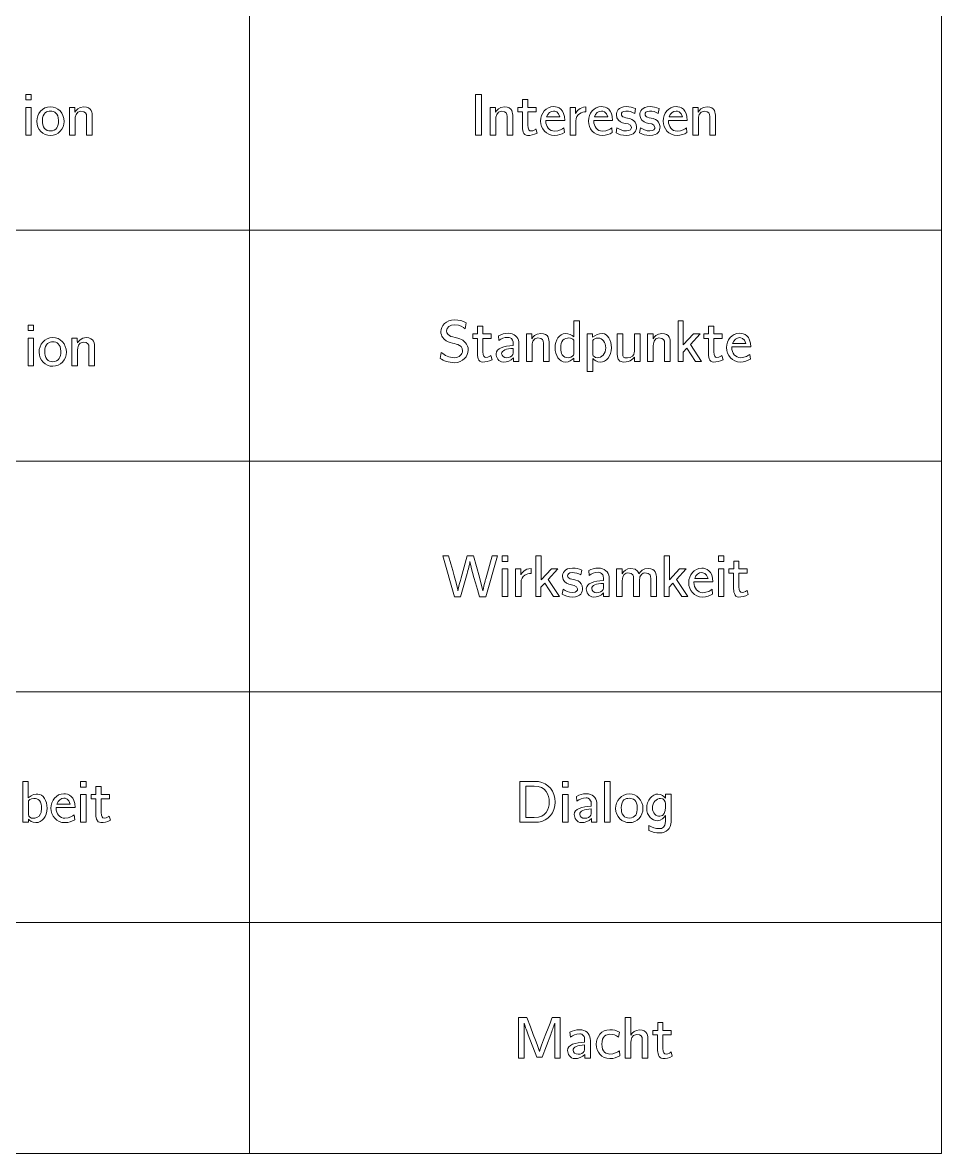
# Model space of a CAD drawing. Header units: inches. Extents: x 0 to 450, y -250 to 0.
# Drawn here: x 350.4 to 450, y -250 to -127.5 of the extents above; entities that cross this region are included whole.
import ezdxf

# ---------------------------------------------------------------- set-up
doc = ezdxf.new("R2010")
doc.units = ezdxf.units.IN
doc.header["$MEASUREMENT"] = 0
doc.layers.add('Ebene 1', color=7, linetype='Continuous')
doc.layers.add('Raster', color=7, linetype='Continuous')

msp = doc.modelspace()

# ---------------------------------------------------------------- linework, layer by layer
at = {"layer": 'Ebene 1', "color": 250, "lineweight": 18}
for points in [[(350.74, -135.27), (351.33, -135.27), (351.33, -135.87), (350.74, -135.87), (350.74, -135.27)], [(399.49, -135.27), (400.16, -135.27), (400.16, -139.68), (399.49, -139.68), (399.49, -135.27)], [(350.74, -136.68), (351.33, -136.68), (351.33, -139.68), (350.74, -139.68), (350.74, -136.68)], [(350.99, -160.27), (351.59, -160.27), (351.59, -160.87), (350.99, -160.87), (350.99, -160.27)], [(421.45, -159.81), (422.02, -159.81), (422.02, -162.42), (423.13, -161.23), (423.85, -161.23), (422.8, -162.37), (424.01, -164.23), (423.36, -164.23), (422.41, -162.77), (422.01, -163.21), (422.01, -164.23), (421.45, -164.23), (421.45, -159.81)], [(350.99, -161.68), (351.59, -161.68), (351.59, -164.68), (350.99, -164.68), (350.99, -161.68)], [(402.4, -185.27), (403, -185.27), (403, -185.87), (402.4, -185.87), (402.4, -185.27)], [(406.04, -185.27), (406.61, -185.27), (406.61, -187.88), (407.72, -186.68), (408.44, -186.68), (407.39, -187.83), (408.6, -189.68), (407.95, -189.68), (407, -188.23), (406.59, -188.67), (406.59, -189.68), (406.04, -189.68), (406.04, -185.27)], [(419.94, -185.27), (420.51, -185.27), (420.51, -187.88), (421.62, -186.68), (422.34, -186.68), (421.29, -187.83), (422.5, -189.68), (421.85, -189.68), (420.9, -188.23), (420.49, -188.67), (420.49, -189.68), (419.94, -189.68), (419.94, -185.27)], [(425.83, -185.27), (426.43, -185.27), (426.43, -185.87), (425.83, -185.87), (425.83, -185.27)], [(402.4, -186.68), (403, -186.68), (403, -189.68), (402.4, -189.68), (402.4, -186.68)], [(425.83, -186.68), (426.43, -186.68), (426.43, -189.68), (425.83, -189.68), (425.83, -186.68)], [(356.69, -209.71), (357.29, -209.71), (357.29, -210.31), (356.69, -210.31), (356.69, -209.71)], [(408.93, -209.71), (409.53, -209.71), (409.53, -210.31), (408.93, -210.31), (408.93, -209.71)], [(413.49, -209.71), (414.08, -209.71), (414.08, -214.12), (413.49, -214.12), (413.49, -209.71)], [(356.69, -211.12), (357.29, -211.12), (357.29, -214.12), (356.69, -214.12), (356.69, -211.12)], [(408.93, -211.13), (409.53, -211.13), (409.53, -214.12), (408.93, -214.12), (408.93, -211.13)]]:
    msp.add_lwpolyline(points, dxfattribs=at)
for points, knots in [([(404.08, -136.68), (404.08, -136.68), (404.6, -136.68), (404.6, -136.68), (404.6, -136.68), (404.6, -135.83), (404.6, -135.83), (404.6, -135.83), (405.18, -135.83), (405.18, -135.83), (405.18, -135.83), (405.18, -136.68), (405.18, -136.68), (405.18, -136.68), (406.06, -136.68), (406.06, -136.68), (406.06, -136.68), (406.06, -137.16), (406.06, -137.16), (406.06, -137.16), (405.18, -137.16), (405.18, -137.16), (405.18, -137.16), (405.18, -138.62), (405.18, -138.62), (405.18, -139.08), (405.31, -139.24), (405.51, -139.24), (405.81, -139.24), (406, -139.05), (406.05, -139.01), (406.05, -139.01), (406.18, -139.47), (406.18, -139.47), (405.82, -139.67), (405.46, -139.73), (405.15, -139.73), (404.64, -139.73), (404.59, -139.1), (404.59, -138.68), (404.59, -138.68), (404.59, -137.16), (404.59, -137.16), (404.59, -137.16), (404.08, -137.16), (404.08, -137.16), (404.08, -137.16), (404.08, -136.68), (404.08, -136.68)], [0, 0, 0, 0, 1, 1, 1, 2, 2, 2, 3, 3, 3, 4, 4, 4, 5, 5, 5, 6, 6, 6, 7, 7, 7, 8, 8, 8, 9, 9, 9, 10, 10, 10, 11, 11, 11, 12, 12, 12, 13, 13, 13, 14, 14, 14, 15, 15, 15, 16, 16, 16, 16]), ([(353.42, -136.61), (352.51, -136.61), (351.94, -137.41), (351.94, -138.19), (351.94, -139.1), (352.65, -139.73), (353.42, -139.73), (354.26, -139.73), (354.9, -139.02), (354.9, -138.2), (354.9, -137.31), (354.22, -136.61), (353.42, -136.61)], [0, 0, 0, 0, 1, 1, 1, 2, 2, 2, 3, 3, 3, 4, 4, 4, 4]), ([(354.29, -138.12), (354.29, -138.72), (354.1, -139.24), (353.42, -139.24), (353.17, -139.24), (352.94, -139.15), (352.78, -138.97), (352.57, -138.74), (352.55, -138.39), (352.55, -138.13), (352.55, -137.24), (353.04, -137.08), (353.42, -137.08), (353.87, -137.08), (354.28, -137.31), (354.29, -138.09), (354.29, -138.09), (354.29, -138.12), (354.29, -138.12)], [0, 0, 0, 0, 1, 1, 1, 2, 2, 2, 3, 3, 3, 4, 4, 4, 5, 5, 5, 6, 6, 6, 6]), ([(355.49, -136.68), (355.49, -136.68), (356.08, -136.68), (356.08, -136.68), (356.08, -136.68), (356.08, -136.99), (356.08, -136.99), (356.08, -136.99), (356.08, -137.2), (356.08, -137.2), (356.18, -137.03), (356.46, -136.63), (357.04, -136.63), (357.93, -136.63), (357.95, -137.31), (357.95, -137.68), (357.95, -137.68), (357.95, -139.68), (357.95, -139.68), (357.95, -139.68), (357.34, -139.68), (357.34, -139.68), (357.34, -139.68), (357.34, -137.67), (357.34, -137.67), (357.34, -137.38), (357.25, -137.11), (356.72, -137.11), (356.15, -137.11), (356.1, -137.74), (356.1, -137.97), (356.1, -137.97), (356.1, -139.68), (356.1, -139.68), (356.1, -139.68), (355.49, -139.68), (355.49, -139.68), (355.49, -139.68), (355.49, -136.68), (355.49, -136.68)], [0, 0, 0, 0, 1, 1, 1, 2, 2, 2, 3, 3, 3, 4, 4, 4, 5, 5, 5, 6, 6, 6, 7, 7, 7, 8, 8, 8, 9, 9, 9, 10, 10, 10, 11, 11, 11, 12, 12, 12, 13, 13, 13, 13]), ([(401.09, -136.68), (401.09, -136.68), (401.67, -136.68), (401.67, -136.68), (401.67, -136.68), (401.67, -136.99), (401.67, -136.99), (401.67, -136.99), (401.68, -137.2), (401.68, -137.2), (401.77, -137.03), (402.06, -136.63), (402.64, -136.63), (403.52, -136.63), (403.54, -137.31), (403.54, -137.68), (403.54, -137.68), (403.54, -139.68), (403.54, -139.68), (403.54, -139.68), (402.93, -139.68), (402.93, -139.68), (402.93, -139.68), (402.93, -137.67), (402.93, -137.67), (402.93, -137.38), (402.84, -137.11), (402.32, -137.11), (401.75, -137.11), (401.7, -137.74), (401.7, -137.97), (401.7, -137.97), (401.7, -139.68), (401.7, -139.68), (401.7, -139.68), (401.09, -139.68), (401.09, -139.68), (401.09, -139.68), (401.09, -136.68), (401.09, -136.68)], [0, 0, 0, 0, 1, 1, 1, 2, 2, 2, 3, 3, 3, 4, 4, 4, 5, 5, 5, 6, 6, 6, 7, 7, 7, 8, 8, 8, 9, 9, 9, 10, 10, 10, 11, 11, 11, 12, 12, 12, 13, 13, 13, 13]), ([(408.06, -139.26), (407.52, -139.26), (407.12, -138.76), (407.12, -138.16), (407.12, -138.16), (407.12, -138.09), (407.12, -138.09), (407.12, -138.09), (409.17, -138.09), (409.17, -138.09), (409.17, -136.86), (408.45, -136.6), (407.96, -136.6), (407.14, -136.6), (406.55, -137.34), (406.55, -138.16), (406.55, -138.98), (407.16, -139.73), (408.06, -139.73), (408.5, -139.73), (408.85, -139.59), (409.13, -139.41), (409.13, -139.41), (409.09, -138.89), (409.09, -138.89), (408.95, -139), (408.59, -139.26), (408.06, -139.26)], [0, 0, 0, 0, 1, 1, 1, 2, 2, 2, 3, 3, 3, 4, 4, 4, 5, 5, 5, 6, 6, 6, 7, 7, 7, 8, 8, 8, 9, 9, 9, 9]), ([(407.96, -137.08), (408.1, -137.08), (408.5, -137.12), (408.65, -137.72), (408.65, -137.72), (407.2, -137.72), (407.2, -137.72), (407.33, -137.31), (407.65, -137.08), (407.96, -137.08)], [0, 0, 0, 0, 1, 1, 1, 2, 2, 2, 3, 3, 3, 3]), ([(409.77, -136.68), (409.77, -136.68), (410.34, -136.68), (410.34, -136.68), (410.34, -136.68), (410.34, -137.33), (410.34, -137.33), (410.46, -137.12), (410.78, -136.65), (411.46, -136.63), (411.46, -136.63), (411.46, -137.17), (411.46, -137.17), (411.07, -137.18), (410.37, -137.37), (410.37, -138.18), (410.37, -138.18), (410.37, -139.68), (410.37, -139.68), (410.37, -139.68), (409.77, -139.68), (409.77, -139.68), (409.77, -139.68), (409.77, -136.68), (409.77, -136.68)], [0, 0, 0, 0, 1, 1, 1, 2, 2, 2, 3, 3, 3, 4, 4, 4, 5, 5, 5, 6, 6, 6, 7, 7, 7, 8, 8, 8, 8]), ([(413.25, -139.26), (412.71, -139.26), (412.31, -138.76), (412.31, -138.16), (412.31, -138.16), (412.31, -138.09), (412.31, -138.09), (412.31, -138.09), (414.36, -138.09), (414.36, -138.09), (414.36, -136.86), (413.63, -136.6), (413.15, -136.6), (412.33, -136.6), (411.74, -137.34), (411.74, -138.16), (411.74, -138.98), (412.34, -139.73), (413.25, -139.73), (413.68, -139.73), (414.03, -139.59), (414.32, -139.41), (414.32, -139.41), (414.28, -138.89), (414.28, -138.89), (414.14, -139), (413.78, -139.26), (413.25, -139.26)], [0, 0, 0, 0, 1, 1, 1, 2, 2, 2, 3, 3, 3, 4, 4, 4, 5, 5, 5, 6, 6, 6, 7, 7, 7, 8, 8, 8, 9, 9, 9, 9]), ([(413.14, -137.08), (413.28, -137.08), (413.68, -137.12), (413.84, -137.72), (413.84, -137.72), (412.39, -137.72), (412.39, -137.72), (412.52, -137.31), (412.84, -137.08), (413.14, -137.08)], [0, 0, 0, 0, 1, 1, 1, 2, 2, 2, 3, 3, 3, 3]), ([(414.83, -138.89), (415.1, -139.07), (415.4, -139.24), (415.86, -139.24), (416.29, -139.24), (416.4, -139.01), (416.4, -138.85), (416.4, -138.43), (415.77, -138.46), (415.44, -138.34), (415.14, -138.24), (414.77, -137.97), (414.77, -137.5), (414.77, -137.15), (414.94, -136.6), (415.87, -136.6), (416.25, -136.6), (416.48, -136.66), (416.85, -136.82), (416.85, -136.82), (416.76, -137.34), (416.76, -137.34), (416.43, -137.16), (416.19, -137.08), (415.8, -137.08), (415.4, -137.08), (415.32, -137.29), (415.32, -137.43), (415.32, -137.56), (415.42, -137.69), (415.6, -137.76), (415.81, -137.83), (416.15, -137.83), (416.45, -137.99), (416.69, -138.13), (416.95, -138.39), (416.95, -138.8), (416.95, -139.17), (416.76, -139.73), (415.86, -139.73), (415.39, -139.73), (415.02, -139.59), (414.73, -139.43), (414.73, -139.43), (414.83, -138.89), (414.83, -138.89)], [0, 0, 0, 0, 1, 1, 1, 2, 2, 2, 3, 3, 3, 4, 4, 4, 5, 5, 5, 6, 6, 6, 7, 7, 7, 8, 8, 8, 9, 9, 9, 10, 10, 10, 11, 11, 11, 12, 12, 12, 13, 13, 13, 14, 14, 14, 15, 15, 15, 15]), ([(417.38, -138.89), (417.65, -139.07), (417.95, -139.24), (418.41, -139.24), (418.85, -139.24), (418.95, -139.01), (418.95, -138.85), (418.95, -138.43), (418.32, -138.46), (418, -138.34), (417.69, -138.24), (417.32, -137.97), (417.32, -137.5), (417.32, -137.15), (417.49, -136.6), (418.42, -136.6), (418.8, -136.6), (419.04, -136.66), (419.41, -136.82), (419.41, -136.82), (419.31, -137.34), (419.31, -137.34), (418.99, -137.16), (418.74, -137.08), (418.35, -137.08), (417.96, -137.08), (417.88, -137.29), (417.88, -137.43), (417.88, -137.56), (417.98, -137.69), (418.15, -137.76), (418.36, -137.83), (418.7, -137.83), (419, -137.99), (419.24, -138.13), (419.5, -138.39), (419.5, -138.8), (419.5, -139.17), (419.31, -139.73), (418.41, -139.73), (417.94, -139.73), (417.57, -139.59), (417.28, -139.43), (417.28, -139.43), (417.38, -138.89), (417.38, -138.89)], [0, 0, 0, 0, 1, 1, 1, 2, 2, 2, 3, 3, 3, 4, 4, 4, 5, 5, 5, 6, 6, 6, 7, 7, 7, 8, 8, 8, 9, 9, 9, 10, 10, 10, 11, 11, 11, 12, 12, 12, 13, 13, 13, 14, 14, 14, 15, 15, 15, 15]), ([(421.35, -139.26), (420.81, -139.26), (420.41, -138.76), (420.41, -138.16), (420.41, -138.16), (420.41, -138.09), (420.41, -138.09), (420.41, -138.09), (422.45, -138.09), (422.45, -138.09), (422.45, -136.86), (421.73, -136.6), (421.25, -136.6), (420.43, -136.6), (419.84, -137.34), (419.84, -138.16), (419.84, -138.98), (420.44, -139.73), (421.35, -139.73), (421.78, -139.73), (422.13, -139.59), (422.42, -139.41), (422.42, -139.41), (422.37, -138.89), (422.37, -138.89), (422.23, -139), (421.88, -139.26), (421.35, -139.26)], [0, 0, 0, 0, 1, 1, 1, 2, 2, 2, 3, 3, 3, 4, 4, 4, 5, 5, 5, 6, 6, 6, 7, 7, 7, 8, 8, 8, 9, 9, 9, 9]), ([(421.24, -137.08), (421.38, -137.08), (421.78, -137.12), (421.93, -137.72), (421.93, -137.72), (420.48, -137.72), (420.48, -137.72), (420.62, -137.31), (420.94, -137.08), (421.24, -137.08)], [0, 0, 0, 0, 1, 1, 1, 2, 2, 2, 3, 3, 3, 3]), ([(423.05, -136.68), (423.05, -136.68), (423.63, -136.68), (423.63, -136.68), (423.63, -136.68), (423.63, -136.99), (423.63, -136.99), (423.63, -136.99), (423.64, -137.2), (423.64, -137.2), (423.74, -137.03), (424.02, -136.63), (424.6, -136.63), (425.49, -136.63), (425.51, -137.31), (425.51, -137.68), (425.51, -137.68), (425.51, -139.68), (425.51, -139.68), (425.51, -139.68), (424.9, -139.68), (424.9, -139.68), (424.9, -139.68), (424.9, -137.67), (424.9, -137.67), (424.9, -137.38), (424.8, -137.11), (424.28, -137.11), (423.71, -137.11), (423.66, -137.74), (423.66, -137.97), (423.66, -137.97), (423.66, -139.68), (423.66, -139.68), (423.66, -139.68), (423.05, -139.68), (423.05, -139.68), (423.05, -139.68), (423.05, -136.68), (423.05, -136.68)], [0, 0, 0, 0, 1, 1, 1, 2, 2, 2, 3, 3, 3, 4, 4, 4, 5, 5, 5, 6, 6, 6, 7, 7, 7, 8, 8, 8, 9, 9, 9, 10, 10, 10, 11, 11, 11, 12, 12, 12, 13, 13, 13, 13]), ([(395.79, -163.24), (396.19, -163.57), (396.61, -163.8), (397.2, -163.8), (397.72, -163.8), (398.1, -163.46), (398.1, -163.05), (398.1, -162.68), (397.81, -162.46), (397.59, -162.37), (397.16, -162.21), (396.37, -162.25), (395.93, -161.59), (395.83, -161.43), (395.74, -161.22), (395.74, -160.97), (395.74, -160.36), (396.3, -159.71), (397.25, -159.71), (397.75, -159.71), (398.08, -159.81), (398.49, -160.02), (398.49, -160.02), (398.37, -160.68), (398.37, -160.68), (398.15, -160.49), (397.86, -160.23), (397.25, -160.23), (396.71, -160.23), (396.35, -160.54), (396.35, -160.9), (396.35, -161.22), (396.64, -161.41), (396.84, -161.49), (397.03, -161.56), (397.58, -161.66), (397.81, -161.74), (398.23, -161.91), (398.71, -162.33), (398.71, -162.98), (398.71, -163.63), (398.16, -164.34), (397.2, -164.34), (396.56, -164.34), (396.05, -164.12), (395.67, -163.89), (395.67, -163.89), (395.79, -163.24), (395.79, -163.24)], [0, 0, 0, 0, 1, 1, 1, 2, 2, 2, 3, 3, 3, 4, 4, 4, 5, 5, 5, 6, 6, 6, 7, 7, 7, 8, 8, 8, 9, 9, 9, 10, 10, 10, 11, 11, 11, 12, 12, 12, 13, 13, 13, 14, 14, 14, 15, 15, 15, 16, 16, 16, 16]), ([(399.2, -161.23), (399.2, -161.23), (399.72, -161.23), (399.72, -161.23), (399.72, -161.23), (399.72, -160.37), (399.72, -160.37), (399.72, -160.37), (400.3, -160.37), (400.3, -160.37), (400.3, -160.37), (400.3, -161.23), (400.3, -161.23), (400.3, -161.23), (401.18, -161.23), (401.18, -161.23), (401.18, -161.23), (401.18, -161.71), (401.18, -161.71), (401.18, -161.71), (400.3, -161.71), (400.3, -161.71), (400.3, -161.71), (400.3, -163.16), (400.3, -163.16), (400.3, -163.62), (400.43, -163.78), (400.63, -163.78), (400.93, -163.78), (401.12, -163.6), (401.17, -163.56), (401.17, -163.56), (401.3, -164.02), (401.3, -164.02), (400.94, -164.21), (400.58, -164.28), (400.27, -164.28), (399.76, -164.28), (399.71, -163.64), (399.71, -163.23), (399.71, -163.23), (399.71, -161.71), (399.71, -161.71), (399.71, -161.71), (399.2, -161.71), (399.2, -161.71), (399.2, -161.71), (399.2, -161.23), (399.2, -161.23)], [0, 0, 0, 0, 1, 1, 1, 2, 2, 2, 3, 3, 3, 4, 4, 4, 5, 5, 5, 6, 6, 6, 7, 7, 7, 8, 8, 8, 9, 9, 9, 10, 10, 10, 11, 11, 11, 12, 12, 12, 13, 13, 13, 14, 14, 14, 15, 15, 15, 16, 16, 16, 16]), ([(410.16, -159.81), (410.16, -159.81), (410.16, -161.55), (410.16, -161.55), (409.92, -161.33), (409.6, -161.18), (409.24, -161.18), (408.58, -161.18), (408.12, -161.91), (408.12, -162.72), (408.12, -163.55), (408.58, -164.28), (409.23, -164.28), (409.66, -164.28), (409.94, -164.06), (410.15, -163.85), (410.15, -163.85), (410.15, -164.23), (410.15, -164.23), (410.15, -164.23), (410.76, -164.23), (410.76, -164.23), (410.76, -164.23), (410.76, -159.81), (410.76, -159.81), (410.76, -159.81), (410.16, -159.81), (410.16, -159.81)], [0, 0, 0, 0, 1, 1, 1, 2, 2, 2, 3, 3, 3, 4, 4, 4, 5, 5, 5, 6, 6, 6, 7, 7, 7, 8, 8, 8, 9, 9, 9, 9]), ([(424.24, -161.23), (424.24, -161.23), (424.76, -161.23), (424.76, -161.23), (424.76, -161.23), (424.76, -160.37), (424.76, -160.37), (424.76, -160.37), (425.33, -160.37), (425.33, -160.37), (425.33, -160.37), (425.33, -161.23), (425.33, -161.23), (425.33, -161.23), (426.22, -161.23), (426.22, -161.23), (426.22, -161.23), (426.22, -161.71), (426.22, -161.71), (426.22, -161.71), (425.33, -161.71), (425.33, -161.71), (425.33, -161.71), (425.33, -163.16), (425.33, -163.16), (425.33, -163.62), (425.47, -163.78), (425.66, -163.78), (425.97, -163.78), (426.16, -163.6), (426.21, -163.56), (426.21, -163.56), (426.34, -164.02), (426.34, -164.02), (425.97, -164.21), (425.62, -164.28), (425.31, -164.28), (424.8, -164.28), (424.75, -163.64), (424.75, -163.23), (424.75, -163.23), (424.75, -161.71), (424.75, -161.71), (424.75, -161.71), (424.24, -161.71), (424.24, -161.71), (424.24, -161.71), (424.24, -161.23), (424.24, -161.23)], [0, 0, 0, 0, 1, 1, 1, 2, 2, 2, 3, 3, 3, 4, 4, 4, 5, 5, 5, 6, 6, 6, 7, 7, 7, 8, 8, 8, 9, 9, 9, 10, 10, 10, 11, 11, 11, 12, 12, 12, 13, 13, 13, 14, 14, 14, 15, 15, 15, 16, 16, 16, 16]), ([(353.67, -161.61), (352.77, -161.61), (352.19, -162.41), (352.19, -163.19), (352.19, -164.1), (352.9, -164.73), (353.67, -164.73), (354.52, -164.73), (355.15, -164.02), (355.15, -163.2), (355.15, -162.31), (354.48, -161.61), (353.67, -161.61)], [0, 0, 0, 0, 1, 1, 1, 2, 2, 2, 3, 3, 3, 4, 4, 4, 4]), ([(355.75, -161.68), (355.75, -161.68), (356.33, -161.68), (356.33, -161.68), (356.33, -161.68), (356.33, -161.99), (356.33, -161.99), (356.33, -161.99), (356.34, -162.2), (356.34, -162.2), (356.44, -162.03), (356.72, -161.63), (357.3, -161.63), (358.19, -161.63), (358.21, -162.31), (358.21, -162.68), (358.21, -162.68), (358.21, -164.68), (358.21, -164.68), (358.21, -164.68), (357.6, -164.68), (357.6, -164.68), (357.6, -164.68), (357.6, -162.67), (357.6, -162.67), (357.6, -162.38), (357.5, -162.11), (356.98, -162.11), (356.41, -162.11), (356.36, -162.74), (356.36, -162.97), (356.36, -162.97), (356.36, -164.68), (356.36, -164.68), (356.36, -164.68), (355.75, -164.68), (355.75, -164.68), (355.75, -164.68), (355.75, -161.68), (355.75, -161.68)], [0, 0, 0, 0, 1, 1, 1, 2, 2, 2, 3, 3, 3, 4, 4, 4, 5, 5, 5, 6, 6, 6, 7, 7, 7, 8, 8, 8, 9, 9, 9, 10, 10, 10, 11, 11, 11, 12, 12, 12, 13, 13, 13, 13]), ([(404.19, -162.1), (404.16, -161.57), (403.67, -161.15), (403.06, -161.15), (402.62, -161.15), (402.31, -161.25), (402, -161.42), (402, -161.42), (402.04, -161.95), (402.04, -161.95), (402.31, -161.75), (402.58, -161.6), (403.04, -161.6), (403.13, -161.6), (403.37, -161.6), (403.52, -161.89), (403.58, -162.02), (403.58, -162.12), (403.58, -162.27), (403.58, -162.27), (403.58, -162.49), (403.58, -162.49), (402.58, -162.53), (401.74, -162.79), (401.74, -163.38), (401.74, -163.76), (401.98, -164.28), (402.52, -164.28), (402.9, -164.28), (403.34, -164.14), (403.6, -163.82), (403.6, -163.82), (403.6, -164), (403.6, -164), (403.6, -164), (403.6, -164.23), (403.6, -164.23), (403.6, -164.23), (404.2, -164.23), (404.2, -164.23), (404.2, -164.23), (404.2, -162.31), (404.2, -162.31), (404.2, -162.31), (404.19, -162.1), (404.19, -162.1)], [0, 0, 0, 0, 1, 1, 1, 2, 2, 2, 3, 3, 3, 4, 4, 4, 5, 5, 5, 6, 6, 6, 7, 7, 7, 8, 8, 8, 9, 9, 9, 10, 10, 10, 11, 11, 11, 12, 12, 12, 13, 13, 13, 14, 14, 14, 15, 15, 15, 15]), ([(405.02, -161.23), (405.02, -161.23), (405.6, -161.23), (405.6, -161.23), (405.6, -161.23), (405.6, -161.53), (405.6, -161.53), (405.6, -161.53), (405.61, -161.75), (405.61, -161.75), (405.71, -161.58), (405.99, -161.18), (406.57, -161.18), (407.46, -161.18), (407.48, -161.85), (407.48, -162.23), (407.48, -162.23), (407.48, -164.23), (407.48, -164.23), (407.48, -164.23), (406.87, -164.23), (406.87, -164.23), (406.87, -164.23), (406.87, -162.21), (406.87, -162.21), (406.87, -161.93), (406.77, -161.66), (406.25, -161.66), (405.68, -161.66), (405.63, -162.29), (405.63, -162.51), (405.63, -162.51), (405.63, -164.23), (405.63, -164.23), (405.63, -164.23), (405.02, -164.23), (405.02, -164.23), (405.02, -164.23), (405.02, -161.23), (405.02, -161.23)], [0, 0, 0, 0, 1, 1, 1, 2, 2, 2, 3, 3, 3, 4, 4, 4, 5, 5, 5, 6, 6, 6, 7, 7, 7, 8, 8, 8, 9, 9, 9, 10, 10, 10, 11, 11, 11, 12, 12, 12, 13, 13, 13, 13]), ([(410.15, -163.46), (410.13, -163.47), (409.97, -163.8), (409.55, -163.8), (409.31, -163.8), (409.06, -163.71), (408.91, -163.5), (408.77, -163.31), (408.73, -163.05), (408.73, -162.81), (408.73, -162.81), (408.73, -162.68), (408.73, -162.68), (408.73, -162.41), (408.77, -162.11), (408.97, -161.91), (409.15, -161.71), (409.42, -161.66), (409.62, -161.66), (409.86, -161.66), (410, -161.75), (410.15, -161.9), (410.15, -161.9), (410.15, -163.46), (410.15, -163.46)], [0, 0, 0, 0, 1, 1, 1, 2, 2, 2, 3, 3, 3, 4, 4, 4, 5, 5, 5, 6, 6, 6, 7, 7, 7, 8, 8, 8, 8]), ([(413.26, -161.18), (412.83, -161.18), (412.48, -161.34), (412.19, -161.58), (412.19, -161.58), (412.19, -161.23), (412.19, -161.23), (412.19, -161.23), (411.59, -161.23), (411.59, -161.23), (411.59, -161.23), (411.59, -165.29), (411.59, -165.29), (411.59, -165.29), (412.2, -165.29), (412.2, -165.29), (412.2, -165.29), (412.2, -163.9), (412.2, -163.9), (412.37, -164.08), (412.62, -164.28), (413.02, -164.28), (413.69, -164.28), (414.23, -163.61), (414.23, -162.72), (414.23, -161.91), (413.84, -161.18), (413.26, -161.18)], [0, 0, 0, 0, 1, 1, 1, 2, 2, 2, 3, 3, 3, 4, 4, 4, 5, 5, 5, 6, 6, 6, 7, 7, 7, 8, 8, 8, 9, 9, 9, 9]), ([(412.72, -163.8), (412.41, -163.8), (412.27, -163.59), (412.2, -163.5), (412.2, -163.5), (412.2, -161.93), (412.2, -161.93), (412.32, -161.81), (412.5, -161.67), (412.79, -161.67), (413.26, -161.67), (413.62, -162.15), (413.62, -162.72), (413.62, -163.39), (413.15, -163.8), (412.72, -163.8)], [0, 0, 0, 0, 1, 1, 1, 2, 2, 2, 3, 3, 3, 4, 4, 4, 5, 5, 5, 5]), ([(414.87, -161.23), (414.87, -161.23), (415.48, -161.23), (415.48, -161.23), (415.48, -161.23), (415.48, -163.35), (415.48, -163.35), (415.48, -163.74), (415.46, -163.83), (415.96, -163.83), (416.44, -163.83), (416.68, -163.52), (416.71, -163.24), (416.72, -163.17), (416.72, -163.1), (416.72, -163.04), (416.72, -163.04), (416.72, -161.23), (416.72, -161.23), (416.72, -161.23), (417.33, -161.23), (417.33, -161.23), (417.33, -161.23), (417.33, -164.23), (417.33, -164.23), (417.33, -164.23), (416.73, -164.23), (416.73, -164.23), (416.73, -164.23), (416.73, -163.75), (416.73, -163.75), (416.69, -163.8), (416.32, -164.28), (415.54, -164.28), (414.89, -164.28), (414.87, -163.76), (414.87, -163.4), (414.87, -163.4), (414.87, -161.23), (414.87, -161.23)], [0, 0, 0, 0, 1, 1, 1, 2, 2, 2, 3, 3, 3, 4, 4, 4, 5, 5, 5, 6, 6, 6, 7, 7, 7, 8, 8, 8, 9, 9, 9, 10, 10, 10, 11, 11, 11, 12, 12, 12, 13, 13, 13, 13]), ([(418.15, -161.23), (418.15, -161.23), (418.74, -161.23), (418.74, -161.23), (418.74, -161.23), (418.74, -161.53), (418.74, -161.53), (418.74, -161.53), (418.74, -161.75), (418.74, -161.75), (418.84, -161.58), (419.12, -161.18), (419.7, -161.18), (420.59, -161.18), (420.61, -161.85), (420.61, -162.23), (420.61, -162.23), (420.61, -164.23), (420.61, -164.23), (420.61, -164.23), (420, -164.23), (420, -164.23), (420, -164.23), (420, -162.21), (420, -162.21), (420, -161.93), (419.9, -161.66), (419.38, -161.66), (418.81, -161.66), (418.76, -162.29), (418.76, -162.51), (418.76, -162.51), (418.76, -164.23), (418.76, -164.23), (418.76, -164.23), (418.15, -164.23), (418.15, -164.23), (418.15, -164.23), (418.15, -161.23), (418.15, -161.23)], [0, 0, 0, 0, 1, 1, 1, 2, 2, 2, 3, 3, 3, 4, 4, 4, 5, 5, 5, 6, 6, 6, 7, 7, 7, 8, 8, 8, 9, 9, 9, 10, 10, 10, 11, 11, 11, 12, 12, 12, 13, 13, 13, 13]), ([(428.22, -163.8), (427.68, -163.8), (427.28, -163.31), (427.28, -162.7), (427.28, -162.7), (427.28, -162.64), (427.28, -162.64), (427.28, -162.64), (429.33, -162.64), (429.33, -162.64), (429.33, -161.4), (428.6, -161.15), (428.12, -161.15), (427.3, -161.15), (426.71, -161.89), (426.71, -162.71), (426.71, -163.52), (427.31, -164.28), (428.22, -164.28), (428.65, -164.28), (429, -164.14), (429.29, -163.95), (429.29, -163.95), (429.25, -163.44), (429.25, -163.44), (429.11, -163.54), (428.75, -163.8), (428.22, -163.8)], [0, 0, 0, 0, 1, 1, 1, 2, 2, 2, 3, 3, 3, 4, 4, 4, 5, 5, 5, 6, 6, 6, 7, 7, 7, 8, 8, 8, 9, 9, 9, 9]), ([(428.11, -161.63), (428.25, -161.63), (428.65, -161.66), (428.81, -162.27), (428.81, -162.27), (427.36, -162.27), (427.36, -162.27), (427.49, -161.86), (427.81, -161.63), (428.11, -161.63)], [0, 0, 0, 0, 1, 1, 1, 2, 2, 2, 3, 3, 3, 3]), ([(354.54, -163.12), (354.54, -163.72), (354.36, -164.24), (353.67, -164.24), (353.43, -164.24), (353.2, -164.15), (353.04, -163.97), (352.83, -163.74), (352.8, -163.39), (352.8, -163.13), (352.8, -162.24), (353.3, -162.08), (353.67, -162.08), (354.12, -162.08), (354.54, -162.31), (354.54, -163.09), (354.54, -163.09), (354.54, -163.12), (354.54, -163.12)], [0, 0, 0, 0, 1, 1, 1, 2, 2, 2, 3, 3, 3, 4, 4, 4, 5, 5, 5, 6, 6, 6, 6]), ([(403.58, -163.19), (403.58, -163.28), (403.58, -163.37), (403.55, -163.45), (403.44, -163.68), (403.16, -163.8), (402.89, -163.8), (402.58, -163.8), (402.33, -163.62), (402.33, -163.37), (402.33, -163.02), (402.83, -162.82), (403.58, -162.79), (403.58, -162.79), (403.58, -163.19), (403.58, -163.19)], [0, 0, 0, 0, 1, 1, 1, 2, 2, 2, 3, 3, 3, 4, 4, 4, 5, 5, 5, 5]), ([(396.58, -185.27), (397.29, -187.72), (397.55, -188.68), (397.6, -189.07), (397.62, -188.86), (397.73, -188.39), (397.93, -187.66), (397.93, -187.66), (398.61, -185.27), (398.61, -185.27), (398.61, -185.27), (399.27, -185.27), (399.27, -185.27), (399.27, -185.27), (399.92, -187.56), (399.92, -187.56), (399.92, -187.56), (400.12, -188.32), (400.12, -188.32), (400.12, -188.32), (400.26, -188.89), (400.26, -188.89), (400.26, -188.89), (400.29, -189.07), (400.29, -189.07), (400.32, -188.8), (400.58, -187.88), (400.61, -187.74), (400.61, -187.74), (401.31, -185.27), (401.31, -185.27), (401.31, -185.27), (401.89, -185.27), (401.89, -185.27), (401.89, -185.27), (400.61, -189.71), (400.61, -189.71), (400.61, -189.71), (399.93, -189.71), (399.93, -189.71), (399.27, -187.43), (398.95, -186.27), (398.9, -185.88), (398.87, -186.21), (398.7, -186.76), (398.59, -187.19), (398.59, -187.19), (397.88, -189.71), (397.88, -189.71), (397.88, -189.71), (397.22, -189.71), (397.22, -189.71), (397.22, -189.71), (395.94, -185.27), (395.94, -185.27), (395.94, -185.27), (396.58, -185.27), (396.58, -185.27)], [0, 0, 0, 0, 1, 1, 1, 2, 2, 2, 3, 3, 3, 4, 4, 4, 5, 5, 5, 6, 6, 6, 7, 7, 7, 8, 8, 8, 9, 9, 9, 10, 10, 10, 11, 11, 11, 12, 12, 12, 13, 13, 13, 14, 14, 14, 15, 15, 15, 16, 16, 16, 17, 17, 17, 18, 18, 18, 19, 19, 19, 19]), ([(426.97, -186.68), (426.97, -186.68), (427.49, -186.68), (427.49, -186.68), (427.49, -186.68), (427.49, -185.83), (427.49, -185.83), (427.49, -185.83), (428.06, -185.83), (428.06, -185.83), (428.06, -185.83), (428.06, -186.68), (428.06, -186.68), (428.06, -186.68), (428.95, -186.68), (428.95, -186.68), (428.95, -186.68), (428.95, -187.16), (428.95, -187.16), (428.95, -187.16), (428.06, -187.16), (428.06, -187.16), (428.06, -187.16), (428.06, -188.61), (428.06, -188.61), (428.06, -189.08), (428.19, -189.24), (428.39, -189.24), (428.69, -189.24), (428.88, -189.05), (428.93, -189.01), (428.93, -189.01), (429.06, -189.47), (429.06, -189.47), (428.7, -189.67), (428.34, -189.73), (428.03, -189.73), (427.52, -189.73), (427.47, -189.1), (427.47, -188.68), (427.47, -188.68), (427.47, -187.16), (427.47, -187.16), (427.47, -187.16), (426.97, -187.16), (426.97, -187.16), (426.97, -187.16), (426.97, -186.68), (426.97, -186.68)], [0, 0, 0, 0, 1, 1, 1, 2, 2, 2, 3, 3, 3, 4, 4, 4, 5, 5, 5, 6, 6, 6, 7, 7, 7, 8, 8, 8, 9, 9, 9, 10, 10, 10, 11, 11, 11, 12, 12, 12, 13, 13, 13, 14, 14, 14, 15, 15, 15, 16, 16, 16, 16]), ([(403.83, -186.68), (403.83, -186.68), (404.4, -186.68), (404.4, -186.68), (404.4, -186.68), (404.4, -187.33), (404.4, -187.33), (404.52, -187.12), (404.84, -186.65), (405.52, -186.63), (405.52, -186.63), (405.52, -187.17), (405.52, -187.17), (405.13, -187.18), (404.43, -187.37), (404.43, -188.18), (404.43, -188.18), (404.43, -189.68), (404.43, -189.68), (404.43, -189.68), (403.83, -189.68), (403.83, -189.68), (403.83, -189.68), (403.83, -186.68), (403.83, -186.68)], [0, 0, 0, 0, 1, 1, 1, 2, 2, 2, 3, 3, 3, 4, 4, 4, 5, 5, 5, 6, 6, 6, 7, 7, 7, 8, 8, 8, 8]), ([(408.99, -188.89), (409.26, -189.07), (409.56, -189.24), (410.02, -189.24), (410.46, -189.24), (410.56, -189.01), (410.56, -188.85), (410.56, -188.43), (409.93, -188.46), (409.6, -188.34), (409.3, -188.24), (408.93, -187.97), (408.93, -187.5), (408.93, -187.15), (409.1, -186.6), (410.03, -186.6), (410.41, -186.6), (410.65, -186.66), (411.01, -186.82), (411.01, -186.82), (410.92, -187.34), (410.92, -187.34), (410.6, -187.16), (410.35, -187.08), (409.96, -187.08), (409.57, -187.08), (409.48, -187.29), (409.48, -187.43), (409.48, -187.56), (409.59, -187.69), (409.76, -187.76), (409.97, -187.83), (410.31, -187.83), (410.61, -187.99), (410.85, -188.13), (411.11, -188.39), (411.11, -188.8), (411.11, -189.17), (410.92, -189.73), (410.02, -189.73), (409.55, -189.73), (409.18, -189.59), (408.89, -189.43), (408.89, -189.43), (408.99, -188.89), (408.99, -188.89)], [0, 0, 0, 0, 1, 1, 1, 2, 2, 2, 3, 3, 3, 4, 4, 4, 5, 5, 5, 6, 6, 6, 7, 7, 7, 8, 8, 8, 9, 9, 9, 10, 10, 10, 11, 11, 11, 12, 12, 12, 13, 13, 13, 14, 14, 14, 15, 15, 15, 15]), ([(413.97, -187.55), (413.93, -187.02), (413.45, -186.6), (412.83, -186.6), (412.39, -186.6), (412.09, -186.7), (411.77, -186.87), (411.77, -186.87), (411.81, -187.41), (411.81, -187.41), (412.09, -187.2), (412.35, -187.05), (412.82, -187.05), (412.91, -187.05), (413.15, -187.06), (413.29, -187.34), (413.36, -187.48), (413.36, -187.57), (413.36, -187.73), (413.36, -187.73), (413.36, -187.95), (413.36, -187.95), (412.35, -187.98), (411.51, -188.24), (411.51, -188.84), (411.51, -189.21), (411.76, -189.73), (412.3, -189.73), (412.68, -189.73), (413.12, -189.59), (413.37, -189.28), (413.37, -189.28), (413.38, -189.45), (413.38, -189.45), (413.38, -189.45), (413.38, -189.68), (413.38, -189.68), (413.38, -189.68), (413.97, -189.68), (413.97, -189.68), (413.97, -189.68), (413.97, -187.76), (413.97, -187.76), (413.97, -187.76), (413.97, -187.55), (413.97, -187.55)], [0, 0, 0, 0, 1, 1, 1, 2, 2, 2, 3, 3, 3, 4, 4, 4, 5, 5, 5, 6, 6, 6, 7, 7, 7, 8, 8, 8, 9, 9, 9, 10, 10, 10, 11, 11, 11, 12, 12, 12, 13, 13, 13, 14, 14, 14, 15, 15, 15, 15]), ([(414.79, -186.68), (414.79, -186.68), (415.38, -186.68), (415.38, -186.68), (415.38, -186.68), (415.38, -186.99), (415.38, -186.99), (415.38, -186.99), (415.38, -187.2), (415.38, -187.2), (415.55, -186.91), (415.87, -186.63), (416.34, -186.63), (417.16, -186.63), (417.19, -187.23), (417.22, -187.23), (417.38, -186.93), (417.69, -186.63), (418.2, -186.63), (419.07, -186.63), (419.11, -187.28), (419.11, -187.68), (419.11, -187.68), (419.11, -189.68), (419.11, -189.68), (419.11, -189.68), (418.5, -189.68), (418.5, -189.68), (418.5, -189.68), (418.5, -187.71), (418.5, -187.71), (418.49, -187.48), (418.49, -187.11), (417.87, -187.11), (417.63, -187.11), (417.26, -187.27), (417.26, -187.97), (417.26, -187.97), (417.26, -189.68), (417.26, -189.68), (417.26, -189.68), (416.64, -189.68), (416.64, -189.68), (416.64, -189.68), (416.64, -187.71), (416.64, -187.71), (416.63, -187.48), (416.64, -187.11), (416.02, -187.11), (415.77, -187.11), (415.4, -187.27), (415.4, -187.97), (415.4, -187.97), (415.4, -189.68), (415.4, -189.68), (415.4, -189.68), (414.79, -189.68), (414.79, -189.68), (414.79, -189.68), (414.79, -186.68), (414.79, -186.68)], [0, 0, 0, 0, 1, 1, 1, 2, 2, 2, 3, 3, 3, 4, 4, 4, 5, 5, 5, 6, 6, 6, 7, 7, 7, 8, 8, 8, 9, 9, 9, 10, 10, 10, 11, 11, 11, 12, 12, 12, 13, 13, 13, 14, 14, 14, 15, 15, 15, 16, 16, 16, 17, 17, 17, 18, 18, 18, 19, 19, 19, 20, 20, 20, 20]), ([(424.12, -189.26), (423.58, -189.26), (423.18, -188.76), (423.18, -188.16), (423.18, -188.16), (423.18, -188.09), (423.18, -188.09), (423.18, -188.09), (425.23, -188.09), (425.23, -188.09), (425.23, -186.86), (424.5, -186.6), (424.02, -186.6), (423.2, -186.6), (422.61, -187.34), (422.61, -188.16), (422.61, -188.98), (423.21, -189.73), (424.12, -189.73), (424.55, -189.73), (424.9, -189.59), (425.19, -189.41), (425.19, -189.41), (425.14, -188.89), (425.14, -188.89), (425, -189), (424.65, -189.26), (424.12, -189.26)], [0, 0, 0, 0, 1, 1, 1, 2, 2, 2, 3, 3, 3, 4, 4, 4, 5, 5, 5, 6, 6, 6, 7, 7, 7, 8, 8, 8, 9, 9, 9, 9]), ([(424.01, -187.08), (424.15, -187.08), (424.55, -187.12), (424.71, -187.72), (424.71, -187.72), (423.26, -187.72), (423.26, -187.72), (423.39, -187.31), (423.71, -187.08), (424.01, -187.08)], [0, 0, 0, 0, 1, 1, 1, 2, 2, 2, 3, 3, 3, 3]), ([(413.36, -188.65), (413.36, -188.74), (413.36, -188.82), (413.32, -188.91), (413.22, -189.13), (412.93, -189.26), (412.66, -189.26), (412.35, -189.26), (412.1, -189.08), (412.1, -188.82), (412.1, -188.47), (412.6, -188.28), (413.36, -188.25), (413.36, -188.25), (413.36, -188.65), (413.36, -188.65)], [0, 0, 0, 0, 1, 1, 1, 2, 2, 2, 3, 3, 3, 4, 4, 4, 5, 5, 5, 5]), ([(352.06, -211.07), (351.84, -211.07), (351.41, -211.12), (351.02, -211.47), (351.02, -211.47), (351.02, -209.71), (351.02, -209.71), (351.02, -209.71), (350.42, -209.71), (350.42, -209.71), (350.42, -209.71), (350.42, -214.12), (350.42, -214.12), (350.42, -214.12), (351.03, -214.12), (351.03, -214.12), (351.03, -214.12), (351.03, -213.79), (351.03, -213.79), (351.18, -213.95), (351.43, -214.17), (351.85, -214.17), (352.5, -214.17), (353.06, -213.52), (353.06, -212.6), (353.06, -211.82), (352.66, -211.07), (352.06, -211.07)], [0, 0, 0, 0, 1, 1, 1, 2, 2, 2, 3, 3, 3, 4, 4, 4, 5, 5, 5, 6, 6, 6, 7, 7, 7, 8, 8, 8, 9, 9, 9, 9]), ([(357.83, -211.12), (357.83, -211.12), (358.35, -211.12), (358.35, -211.12), (358.35, -211.12), (358.35, -210.27), (358.35, -210.27), (358.35, -210.27), (358.92, -210.27), (358.92, -210.27), (358.92, -210.27), (358.92, -211.12), (358.92, -211.12), (358.92, -211.12), (359.81, -211.12), (359.81, -211.12), (359.81, -211.12), (359.81, -211.6), (359.81, -211.6), (359.81, -211.6), (358.92, -211.6), (358.92, -211.6), (358.92, -211.6), (358.92, -213.06), (358.92, -213.06), (358.92, -213.52), (359.06, -213.68), (359.25, -213.68), (359.56, -213.68), (359.75, -213.49), (359.8, -213.46), (359.8, -213.46), (359.93, -213.91), (359.93, -213.91), (359.56, -214.11), (359.21, -214.17), (358.9, -214.17), (358.39, -214.17), (358.34, -213.54), (358.34, -213.13), (358.34, -213.13), (358.34, -211.6), (358.34, -211.6), (358.34, -211.6), (357.83, -211.6), (357.83, -211.6), (357.83, -211.6), (357.83, -211.12), (357.83, -211.12)], [0, 0, 0, 0, 1, 1, 1, 2, 2, 2, 3, 3, 3, 4, 4, 4, 5, 5, 5, 6, 6, 6, 7, 7, 7, 8, 8, 8, 9, 9, 9, 10, 10, 10, 11, 11, 11, 12, 12, 12, 13, 13, 13, 14, 14, 14, 15, 15, 15, 16, 16, 16, 16]), ([(406.33, -209.73), (406.22, -209.71), (406.1, -209.71), (405.98, -209.71), (405.98, -209.71), (404.3, -209.71), (404.3, -209.71), (404.3, -209.71), (404.3, -214.12), (404.3, -214.12), (404.3, -214.12), (405.99, -214.12), (405.99, -214.12), (406.1, -214.12), (406.22, -214.12), (406.33, -214.11), (407.36, -213.99), (408.14, -213.07), (408.14, -211.95), (408.14, -210.78), (407.33, -209.85), (406.33, -209.73)], [0, 0, 0, 0, 1, 1, 1, 2, 2, 2, 3, 3, 3, 4, 4, 4, 5, 5, 5, 6, 6, 6, 7, 7, 7, 7]), ([(405.87, -213.62), (405.8, -213.62), (405.74, -213.61), (405.68, -213.61), (405.68, -213.61), (404.95, -213.61), (404.95, -213.61), (404.95, -213.61), (404.95, -210.39), (404.95, -210.39), (404.95, -210.39), (404.95, -210.22), (404.95, -210.22), (404.95, -210.22), (405.86, -210.22), (405.86, -210.22), (407.16, -210.22), (407.49, -211.14), (407.49, -211.95), (407.49, -212.73), (407.17, -213.62), (405.87, -213.62)], [0, 0, 0, 0, 1, 1, 1, 2, 2, 2, 3, 3, 3, 4, 4, 4, 5, 5, 5, 6, 6, 6, 7, 7, 7, 7]), ([(352.36, -213.22), (352.18, -213.63), (351.75, -213.7), (351.56, -213.7), (351.31, -213.7), (351.03, -213.53), (351.03, -213.3), (351.03, -213.3), (351.03, -211.82), (351.03, -211.82), (351.05, -211.8), (351.23, -211.55), (351.63, -211.55), (351.84, -211.55), (352.06, -211.61), (352.22, -211.78), (352.43, -212), (352.45, -212.31), (352.45, -212.6), (352.45, -212.81), (352.44, -213.02), (352.36, -213.22)], [0, 0, 0, 0, 1, 1, 1, 2, 2, 2, 3, 3, 3, 4, 4, 4, 5, 5, 5, 6, 6, 6, 7, 7, 7, 7]), ([(354.98, -213.7), (354.44, -213.7), (354.04, -213.2), (354.04, -212.6), (354.04, -212.6), (354.04, -212.53), (354.04, -212.53), (354.04, -212.53), (356.09, -212.53), (356.09, -212.53), (356.09, -211.3), (355.37, -211.04), (354.88, -211.04), (354.06, -211.04), (353.47, -211.79), (353.47, -212.6), (353.47, -213.42), (354.08, -214.17), (354.98, -214.17), (355.42, -214.17), (355.77, -214.03), (356.05, -213.85), (356.05, -213.85), (356.01, -213.34), (356.01, -213.34), (355.87, -213.44), (355.51, -213.7), (354.98, -213.7)], [0, 0, 0, 0, 1, 1, 1, 2, 2, 2, 3, 3, 3, 4, 4, 4, 5, 5, 5, 6, 6, 6, 7, 7, 7, 8, 8, 8, 9, 9, 9, 9]), ([(354.88, -211.52), (355.02, -211.52), (355.42, -211.56), (355.57, -212.16), (355.57, -212.16), (354.12, -212.16), (354.12, -212.16), (354.25, -211.75), (354.57, -211.52), (354.88, -211.52)], [0, 0, 0, 0, 1, 1, 1, 2, 2, 2, 3, 3, 3, 3]), ([(412.66, -211.99), (412.62, -211.46), (412.13, -211.04), (411.52, -211.04), (411.08, -211.04), (410.78, -211.14), (410.46, -211.32), (410.46, -211.32), (410.5, -211.85), (410.5, -211.85), (410.78, -211.65), (411.04, -211.49), (411.51, -211.49), (411.6, -211.49), (411.84, -211.5), (411.98, -211.79), (412.05, -211.92), (412.05, -212.01), (412.05, -212.17), (412.05, -212.17), (412.05, -212.39), (412.05, -212.39), (411.04, -212.42), (410.2, -212.68), (410.2, -213.28), (410.2, -213.65), (410.45, -214.17), (410.99, -214.17), (411.37, -214.17), (411.8, -214.03), (412.06, -213.72), (412.06, -213.72), (412.07, -213.89), (412.07, -213.89), (412.07, -213.89), (412.07, -214.12), (412.07, -214.12), (412.07, -214.12), (412.66, -214.12), (412.66, -214.12), (412.66, -214.12), (412.66, -212.2), (412.66, -212.2), (412.66, -212.2), (412.66, -211.99), (412.66, -211.99)], [0, 0, 0, 0, 1, 1, 1, 2, 2, 2, 3, 3, 3, 4, 4, 4, 5, 5, 5, 6, 6, 6, 7, 7, 7, 8, 8, 8, 9, 9, 9, 10, 10, 10, 11, 11, 11, 12, 12, 12, 13, 13, 13, 14, 14, 14, 15, 15, 15, 15]), ([(416.17, -211.05), (415.27, -211.05), (414.69, -211.85), (414.69, -212.63), (414.69, -213.54), (415.4, -214.17), (416.17, -214.17), (417.01, -214.17), (417.65, -213.46), (417.65, -212.64), (417.65, -211.75), (416.97, -211.05), (416.17, -211.05)], [0, 0, 0, 0, 1, 1, 1, 2, 2, 2, 3, 3, 3, 4, 4, 4, 4]), ([(417.04, -212.56), (417.04, -213.16), (416.85, -213.68), (416.17, -213.68), (415.93, -213.68), (415.69, -213.6), (415.53, -213.41), (415.32, -213.18), (415.3, -212.83), (415.3, -212.57), (415.3, -211.68), (415.79, -211.53), (416.17, -211.53), (416.62, -211.53), (417.03, -211.75), (417.04, -212.53), (417.04, -212.53), (417.04, -212.56), (417.04, -212.56)], [0, 0, 0, 0, 1, 1, 1, 2, 2, 2, 3, 3, 3, 4, 4, 4, 5, 5, 5, 6, 6, 6, 6]), ([(420.1, -211.07), (420.1, -211.07), (420.1, -211.52), (420.1, -211.52), (419.95, -211.32), (419.68, -211.07), (419.28, -211.07), (418.63, -211.07), (418.06, -211.75), (418.06, -212.61), (418.06, -213.44), (418.64, -213.96), (419.21, -213.96), (419.67, -213.96), (419.95, -213.65), (420.09, -213.4), (420.09, -213.4), (420.09, -213.61), (420.09, -213.61), (420.09, -213.61), (420.09, -214.06), (420.09, -214.06), (420.09, -214.67), (419.71, -214.82), (419.46, -214.82), (418.97, -214.82), (418.67, -214.69), (418.3, -214.49), (418.3, -214.49), (418.3, -215.01), (418.3, -215.01), (418.68, -215.2), (418.99, -215.29), (419.48, -215.29), (420.14, -215.29), (420.7, -214.83), (420.7, -214.07), (420.7, -214.07), (420.7, -211.07), (420.7, -211.07), (420.7, -211.07), (420.1, -211.07), (420.1, -211.07)], [0, 0, 0, 0, 1, 1, 1, 2, 2, 2, 3, 3, 3, 4, 4, 4, 5, 5, 5, 6, 6, 6, 7, 7, 7, 8, 8, 8, 9, 9, 9, 10, 10, 10, 11, 11, 11, 12, 12, 12, 13, 13, 13, 14, 14, 14, 14]), ([(420.1, -212.54), (420.1, -212.54), (420.09, -212.54), (420.09, -212.54), (420.09, -212.95), (419.95, -213.48), (419.49, -213.48), (419.08, -213.48), (418.67, -213.13), (418.67, -212.61), (418.67, -211.98), (419.13, -211.55), (419.56, -211.55), (419.9, -211.55), (420.1, -211.86), (420.1, -212.08), (420.1, -212.08), (420.1, -212.54), (420.1, -212.54)], [0, 0, 0, 0, 1, 1, 1, 2, 2, 2, 3, 3, 3, 4, 4, 4, 5, 5, 5, 6, 6, 6, 6]), ([(412.05, -213.09), (412.05, -213.18), (412.05, -213.27), (412.01, -213.35), (411.91, -213.57), (411.62, -213.7), (411.35, -213.7), (411.04, -213.7), (410.79, -213.52), (410.79, -213.27), (410.79, -212.92), (411.29, -212.72), (412.05, -212.69), (412.05, -212.69), (412.05, -213.09), (412.05, -213.09)], [0, 0, 0, 0, 1, 1, 1, 2, 2, 2, 3, 3, 3, 4, 4, 4, 5, 5, 5, 5]), ([(404.17, -235.27), (404.17, -235.27), (405.05, -235.27), (405.05, -235.27), (406.23, -238.3), (406.4, -238.81), (406.43, -238.96), (406.49, -238.63), (407.75, -235.45), (407.81, -235.27), (407.81, -235.27), (408.68, -235.27), (408.68, -235.27), (408.68, -235.27), (408.68, -239.68), (408.68, -239.68), (408.68, -239.68), (408.09, -239.68), (408.09, -239.68), (408.09, -239.68), (408.09, -235.88), (408.09, -235.88), (407.96, -236.32), (407.8, -236.7), (407.65, -237.12), (407.65, -237.12), (406.71, -239.57), (406.71, -239.57), (406.71, -239.57), (406.14, -239.57), (406.14, -239.57), (406.14, -239.57), (405.22, -237.16), (405.22, -237.16), (404.98, -236.53), (404.84, -236.14), (404.77, -235.88), (404.77, -235.88), (404.77, -239.68), (404.77, -239.68), (404.77, -239.68), (404.17, -239.68), (404.17, -239.68), (404.17, -239.68), (404.17, -235.27), (404.17, -235.27)], [0, 0, 0, 0, 1, 1, 1, 2, 2, 2, 3, 3, 3, 4, 4, 4, 5, 5, 5, 6, 6, 6, 7, 7, 7, 8, 8, 8, 9, 9, 9, 10, 10, 10, 11, 11, 11, 12, 12, 12, 13, 13, 13, 14, 14, 14, 15, 15, 15, 15]), ([(415.73, -235.27), (415.73, -235.27), (416.33, -235.27), (416.33, -235.27), (416.33, -235.27), (416.33, -236.92), (416.33, -236.92), (416.33, -236.92), (416.34, -237.19), (416.34, -237.19), (416.5, -236.91), (416.81, -236.63), (417.28, -236.63), (418.17, -236.63), (418.19, -237.3), (418.19, -237.68), (418.19, -237.68), (418.19, -239.68), (418.19, -239.68), (418.19, -239.68), (417.58, -239.68), (417.58, -239.68), (417.58, -239.68), (417.58, -237.67), (417.58, -237.67), (417.58, -237.38), (417.49, -237.11), (416.96, -237.11), (416.39, -237.11), (416.34, -237.74), (416.34, -237.97), (416.34, -237.97), (416.34, -239.68), (416.34, -239.68), (416.34, -239.68), (415.73, -239.68), (415.73, -239.68), (415.73, -239.68), (415.73, -235.27), (415.73, -235.27)], [0, 0, 0, 0, 1, 1, 1, 2, 2, 2, 3, 3, 3, 4, 4, 4, 5, 5, 5, 6, 6, 6, 7, 7, 7, 8, 8, 8, 9, 9, 9, 10, 10, 10, 11, 11, 11, 12, 12, 12, 13, 13, 13, 13]), ([(418.73, -236.68), (418.73, -236.68), (419.25, -236.68), (419.25, -236.68), (419.25, -236.68), (419.25, -235.83), (419.25, -235.83), (419.25, -235.83), (419.82, -235.83), (419.82, -235.83), (419.82, -235.83), (419.82, -236.68), (419.82, -236.68), (419.82, -236.68), (420.71, -236.68), (420.71, -236.68), (420.71, -236.68), (420.71, -237.16), (420.71, -237.16), (420.71, -237.16), (419.82, -237.16), (419.82, -237.16), (419.82, -237.16), (419.82, -238.62), (419.82, -238.62), (419.82, -239.08), (419.95, -239.24), (420.15, -239.24), (420.46, -239.24), (420.65, -239.05), (420.7, -239.01), (420.7, -239.01), (420.83, -239.47), (420.83, -239.47), (420.46, -239.67), (420.11, -239.73), (419.8, -239.73), (419.29, -239.73), (419.24, -239.1), (419.24, -238.68), (419.24, -238.68), (419.24, -237.16), (419.24, -237.16), (419.24, -237.16), (418.73, -237.16), (418.73, -237.16), (418.73, -237.16), (418.73, -236.68), (418.73, -236.68)], [0, 0, 0, 0, 1, 1, 1, 2, 2, 2, 3, 3, 3, 4, 4, 4, 5, 5, 5, 6, 6, 6, 7, 7, 7, 8, 8, 8, 9, 9, 9, 10, 10, 10, 11, 11, 11, 12, 12, 12, 13, 13, 13, 14, 14, 14, 15, 15, 15, 16, 16, 16, 16]), ([(411.94, -237.55), (411.9, -237.02), (411.42, -236.6), (410.8, -236.6), (410.37, -236.6), (410.06, -236.7), (409.74, -236.87), (409.74, -236.87), (409.79, -237.41), (409.79, -237.41), (410.06, -237.2), (410.33, -237.05), (410.79, -237.05), (410.88, -237.05), (411.12, -237.06), (411.27, -237.34), (411.33, -237.48), (411.33, -237.57), (411.33, -237.73), (411.33, -237.73), (411.33, -237.95), (411.33, -237.95), (410.33, -237.98), (409.48, -238.24), (409.48, -238.84), (409.48, -239.21), (409.73, -239.73), (410.27, -239.73), (410.65, -239.73), (411.09, -239.59), (411.34, -239.28), (411.34, -239.28), (411.35, -239.45), (411.35, -239.45), (411.35, -239.45), (411.35, -239.68), (411.35, -239.68), (411.35, -239.68), (411.95, -239.68), (411.95, -239.68), (411.95, -239.68), (411.95, -237.76), (411.95, -237.76), (411.95, -237.76), (411.94, -237.55), (411.94, -237.55)], [0, 0, 0, 0, 1, 1, 1, 2, 2, 2, 3, 3, 3, 4, 4, 4, 5, 5, 5, 6, 6, 6, 7, 7, 7, 8, 8, 8, 9, 9, 9, 10, 10, 10, 11, 11, 11, 12, 12, 12, 13, 13, 13, 14, 14, 14, 15, 15, 15, 15]), ([(414.06, -236.6), (414.52, -236.6), (414.72, -236.67), (415.1, -236.87), (415.1, -236.87), (415.01, -237.4), (415.01, -237.4), (414.67, -237.18), (414.51, -237.1), (414.06, -237.1), (413.71, -237.1), (413.19, -237.26), (413.19, -238.18), (413.19, -239.03), (413.71, -239.24), (414.04, -239.24), (414.57, -239.24), (414.88, -239.03), (415.09, -238.89), (415.09, -238.89), (415.14, -239.42), (415.14, -239.42), (414.83, -239.6), (414.5, -239.73), (414.05, -239.73), (413.19, -239.73), (412.58, -239.01), (412.58, -238.18), (412.58, -237.36), (413.17, -236.6), (414.06, -236.6)], [0, 0, 0, 0, 1, 1, 1, 2, 2, 2, 3, 3, 3, 4, 4, 4, 5, 5, 5, 6, 6, 6, 7, 7, 7, 8, 8, 8, 9, 9, 9, 10, 10, 10, 10]), ([(411.33, -238.65), (411.33, -238.74), (411.33, -238.82), (411.29, -238.91), (411.19, -239.13), (410.91, -239.26), (410.63, -239.26), (410.33, -239.26), (410.07, -239.08), (410.07, -238.82), (410.07, -238.48), (410.58, -238.28), (411.33, -238.25), (411.33, -238.25), (411.33, -238.65), (411.33, -238.65)], [0, 0, 0, 0, 1, 1, 1, 2, 2, 2, 3, 3, 3, 4, 4, 4, 5, 5, 5, 5])]:
    msp.add_open_spline(points, degree=3, knots=knots, dxfattribs=at)
at = {"layer": 'Raster', "color": 250, "lineweight": 18}
for points in [[(375, 0), (375, -250)], [(450, 0), (450, -250)], [(0, -150), (450, -150)], [(0, -175), (450, -175)], [(0, -200), (450, -200)], [(0, -225), (450, -225)], [(0, -250), (450, -250)]]:
    msp.add_lwpolyline(points, dxfattribs=at)

doc.saveas('drawing.dxf')
